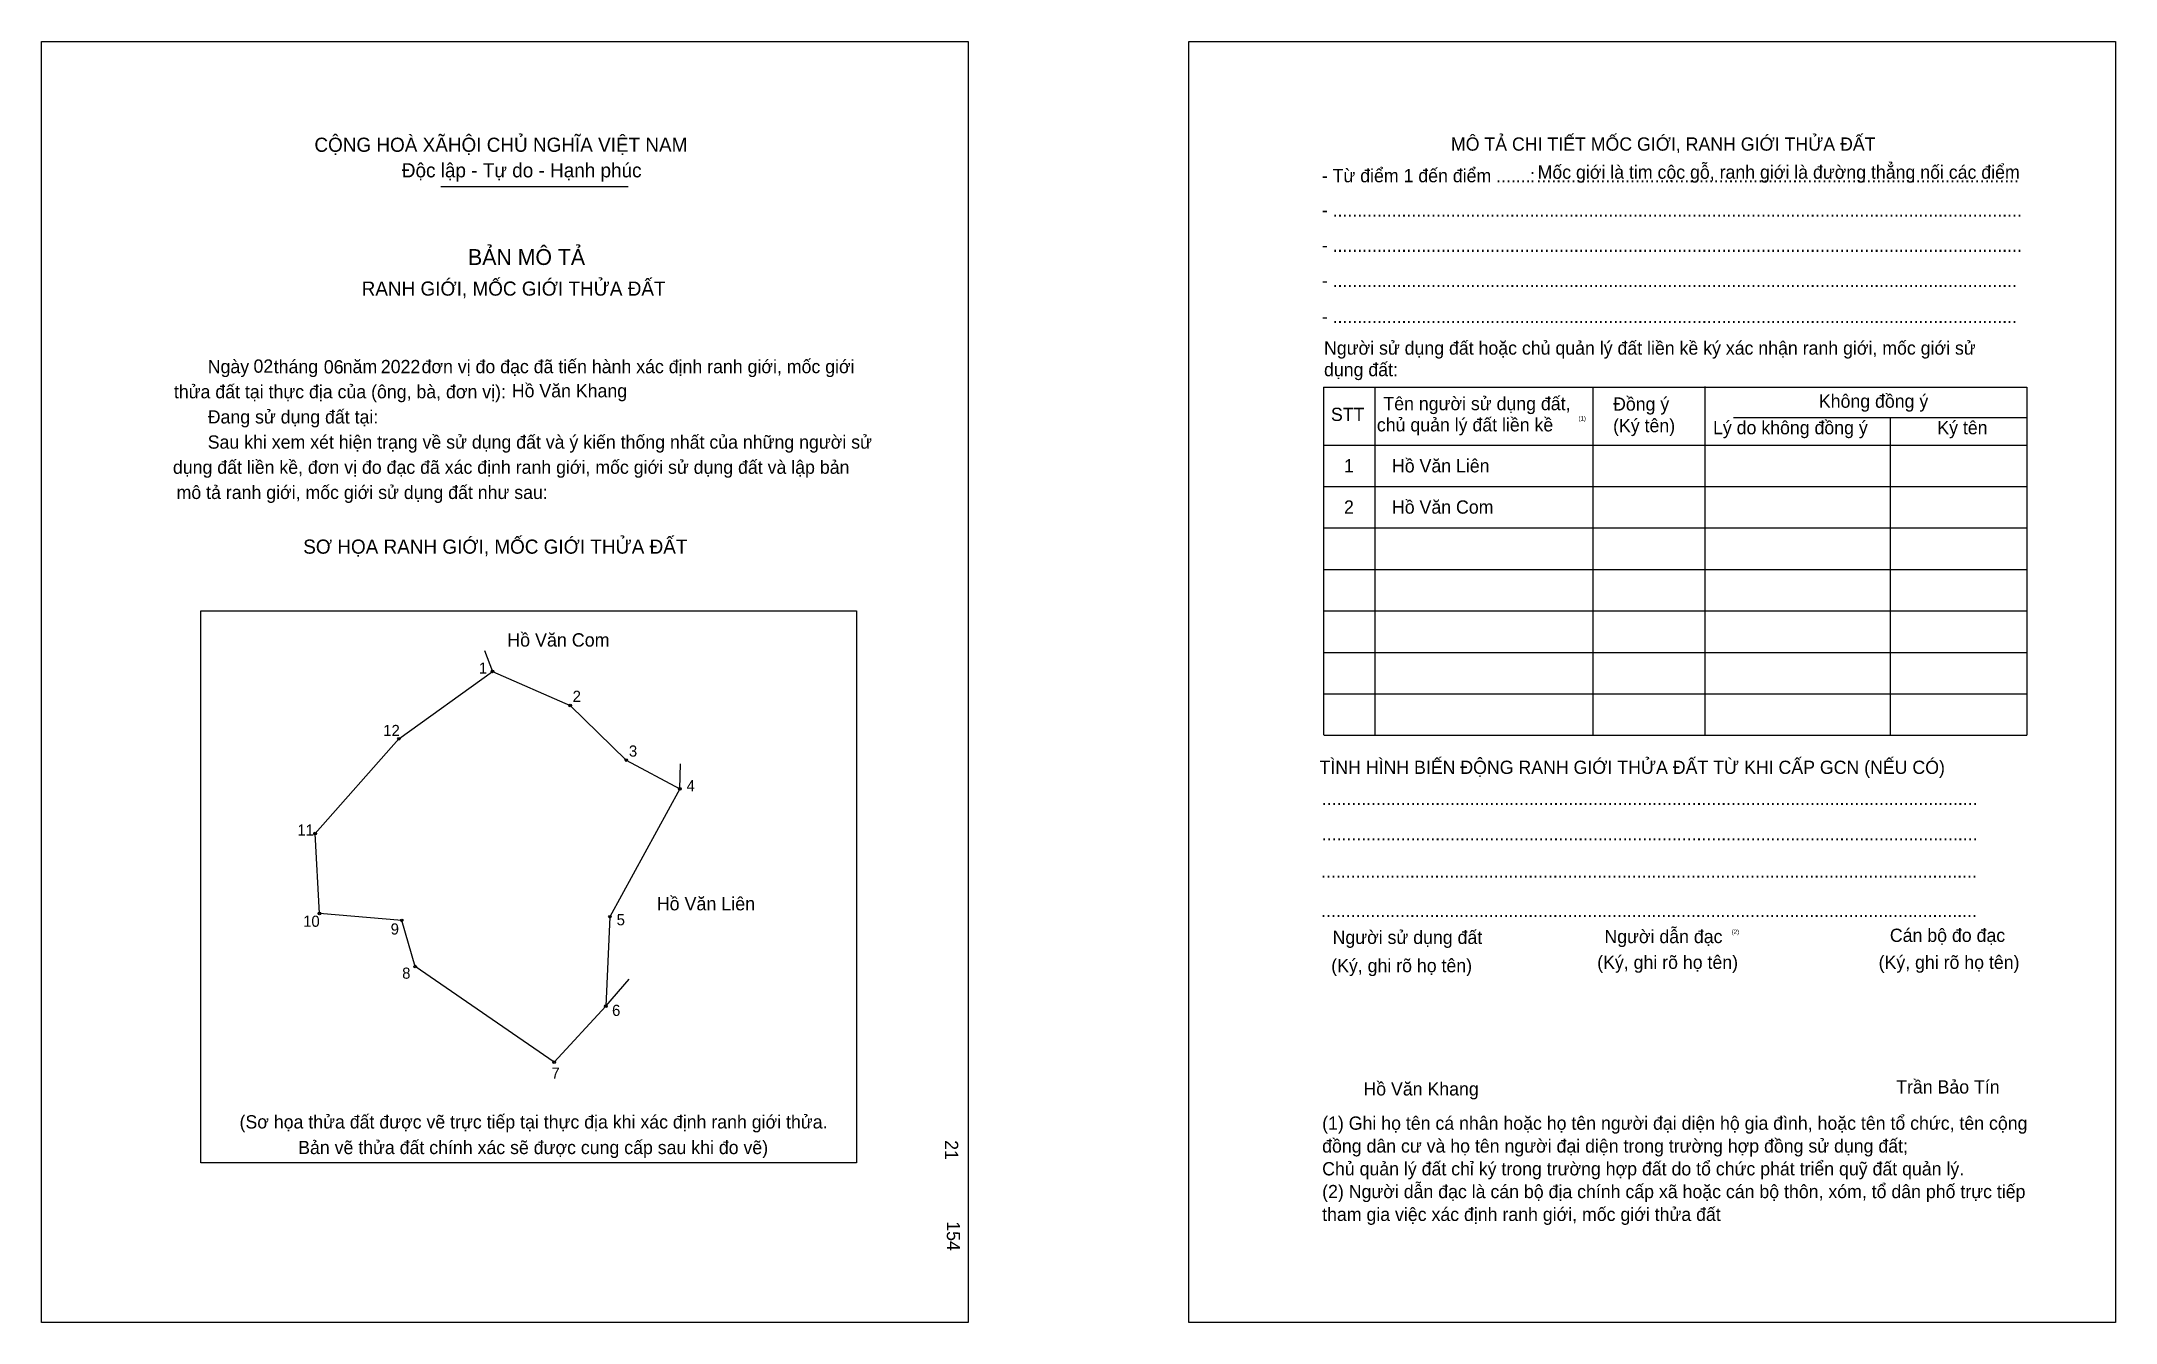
# Model space of a CAD drawing. Extents: x 548904 to 549728, y 1825244 to 1825753.
import ezdxf

# ---------------------------------------------------------------- set-up
doc = ezdxf.new("R2010")
doc.units = 0
for name, color, linetype in [('bmtKhungInTrang1', 7, 'Continuous'), ('bmtKhungInTrang2', 7, 'Continuous'), ('bmtNoiDung', 7, 'Continuous'), ('bmtTemplate', 7, 'Continuous'), ('CanhThua', 7, 'Continuous'), ('MocDinhThua', 7, 'Continuous'), ('RauThua', 7, 'Continuous'), ('SoHieuDinhThua', 7, 'Continuous'), ('TenChuLanCan', 7, 'Continuous')]:
    doc.layers.add(name, color=color, linetype=linetype)

msp = doc.modelspace()

# ---------------------------------------------------------------- linework, layer by layer
at = {"layer": 'bmtKhungInTrang1'}
msp.add_lwpolyline([(548903.56, 1825753.37), (549271.81, 1825753.37), (549271.81, 1825244.04), (548903.56, 1825244.04)], close=True, dxfattribs=at)
at = {"layer": 'bmtKhungInTrang2'}
msp.add_lwpolyline([(549359.62, 1825753.37), (549727.87, 1825753.37), (549727.87, 1825244.04), (549359.62, 1825244.04)], close=True, dxfattribs=at)
at = {"layer": 'bmtTemplate'}
for p, q in [((549062.25, 1825695.65), (549136.72, 1825695.65)), ((549433.5, 1825615.99), (549433.5, 1825477.53)), ((549520.12, 1825615.99), (549520.12, 1825477.53)), ((549564.69, 1825616.16), (549564.69, 1825477.53)), ((549692.61, 1825615.99), (549692.61, 1825477.53)), ((549575.99, 1825603.8), (549692.61, 1825603.8)), ((549413.3, 1825592.92), (549692.61, 1825592.92)), ((549413.3, 1825576.43), (549692.61, 1825576.43)), ((549413.3, 1825559.95), (549692.61, 1825559.95)), ((549413.3, 1825543.46), (549692.61, 1825543.46)), ((549413.3, 1825526.98), (549692.61, 1825526.98)), ((549413.3, 1825510.5), (549692.61, 1825510.5)), ((549413.3, 1825494.01), (549692.61, 1825494.01)), ((549413.3, 1825477.53), (549692.61, 1825477.53))]:
    msp.add_line(p, q, dxfattribs=at)
for points in [[(549413.12, 1825615.99), (549692.61, 1825615.99)], [(549413.12, 1825615.99), (549413.12, 1825477.53)], [(549638.25, 1825603.63), (549638.25, 1825477.53)]]:
    msp.add_lwpolyline(points, dxfattribs=at)
msp.add_lwpolyline([(548966.92, 1825307.48), (548966.92, 1825526.97), (549227.48, 1825526.97), (549227.48, 1825307.48)], close=True, dxfattribs=at)
at = {"layer": 'CanhThua'}
for p, q in [((549045.64, 1825476.16), (549082.79, 1825502.94)), ((549082.79, 1825502.94), (549113.75, 1825489.33)), ((549113.75, 1825489.33), (549136, 1825467.69)), ((549012.33, 1825438.43), (549045.64, 1825476.16)), ((549136, 1825467.69), (549157.29, 1825456.22)), ((549157.29, 1825456.22), (549129.5, 1825405.39)), ((549014.02, 1825406.67), (549012.33, 1825438.43)), ((549046.72, 1825403.94), (549014.02, 1825406.67)), ((549052.09, 1825385.54), (549046.72, 1825403.94)), ((549129.5, 1825405.39), (549127.83, 1825369.86)), ((549107.31, 1825347.58), (549052.09, 1825385.54)), ((549127.83, 1825369.86), (549107.31, 1825347.58))]:
    msp.add_line(p, q, dxfattribs=at)
at = {"layer": 'MocDinhThua'}
for centre in [(549082.79, 1825502.94), (549113.75, 1825489.33), (549045.64, 1825476.16), (549136, 1825467.69), (549157.29, 1825456.22), (549012.33, 1825438.43), (549014.02, 1825406.67), (549046.72, 1825403.94), (549129.5, 1825405.39), (549052.09, 1825385.54), (549127.83, 1825369.86), (549107.31, 1825347.58)]:
    msp.add_circle(centre, 0.531, dxfattribs=at)
at = {"layer": 'RauThua'}
for p, q in [((549079.69, 1825511.19), (549082.79, 1825502.94)), ((549157.29, 1825456.22), (549157.5, 1825466.16)), ((549127.83, 1825369.86), (549137.19, 1825380.61))]:
    msp.add_line(p, q, dxfattribs=at)

# ---------------------------------------------------------------- texts
at = {"layer": 'bmtNoiDung'}
for s, height, p in [('02', 5.269, (548987.83, 1825621.67)), ('06', 5.269, (549015.77, 1825621.38)), ('2022', 5.269, (549038.44, 1825621.49)), ('Hồ Văn Khang', 5.2689, (549090.49, 1825611.87)), ('1', 5.27, (549421.23, 1825582.04)), ('Hồ Văn Liên ', 5.2689, (549440.3, 1825582.04)), ('2', 5.27, (549421.23, 1825565.63)), ('Hồ Văn Com ', 5.2689, (549440.3, 1825565.63)), ('Hồ Văn Khang', 5.2689, (549428.95, 1825334.31))]:
    msp.add_text(s, height=height, dxfattribs=at).set_placement(p)
for s, p in [('21', (549262.64, 1825316.54)), ('154', (549263.39, 1825284.3))]:
    msp.add_text(s, height=5.269, rotation=270, dxfattribs=at).set_placement(p)
at = {"layer": 'bmtTemplate'}
for s, height, p in [('CỘNG HOÀ XÃHỘI CHỦ NGHĨA VIỆT NAM', 5.6202, (549012.04, 1825709.5)), ('MÔ TẢ CHI TIẾT MỐC GIỚI, RANH GIỚI THỬA ĐẤT', 5.2669, (549463.74, 1825709.95)), ('Độc lập - Tự do - Hạnh phúc', 5.6202, (549046.79, 1825699.34)), ('- Từ điểm 1 đến điểm .......', 5.2669, (549412.41, 1825697.39)), (':', 5.27, (549495.15, 1825697.39)), ('Mốc giới là tim cộc gỗ, ranh giới là đường thẳng nối các điểm', 5.2669, (549498.19, 1825698.79)), ('..................................................................................................', 5.2669, (549497.75, 1825697.39)), ('- ............................................................................................................................................', 5.2669, (549412.41, 1825683.74)), ('BẢN MÔ TẢ', 6.323, (549073.1, 1825664.51)), ('- ............................................................................................................................................', 5.2669, (549412.41, 1825669.73)), ('RANH GIỚI, MỐC GIỚI THỬA ĐẤT', 5.6202, (549030.82, 1825652.31)), ('- ...........................................................................................................................................', 5.2669, (549412.41, 1825655.72)), ('- ...........................................................................................................................................', 5.2669, (549412.41, 1825641.38)), ('Người sử dụng đất hoặc chủ quản lý đất liền kề ký xác nhận ranh giới, mốc giới sử', 5.2669, (549413.3, 1825628.85)), ('Ngày     tháng     năm         đơn vị đo đạc đã tiến hành xác định ranh giới, mốc giới ', 5.2689, (548969.64, 1825621.49)), ('dụng đất:', 5.267, (549413.3, 1825620.28)), ('thửa đất tại thực địa của (ông, bà, đơn vị):', 5.2689, (548956.2, 1825611.49)), ('Tên người sử dụng đất,', 5.2669, (549436.9, 1825606.77)), ('Đồng ý', 5.267, (549528.18, 1825606.6)), ('Không đồng ý', 5.2669, (549609.97, 1825607.75)), ('Đang sử dụng đất tại:', 5.2689, (548969.64, 1825601.48)), ('STT', 5.267, (549416.05, 1825602.48)), ('chủ quản lý đất liền kề', 5.2669, (549434.31, 1825598.34)), ('(1)', 1.756, (549514.42, 1825602.67)), ('(Ký tên)', 5.267, (549528.18, 1825598.03)), ('Lý do không đồng ý', 5.2669, (549567.91, 1825597.2)), ('Ký tên', 5.267, (549657.04, 1825597.2)), ('Sau khi xem xét hiện trạng về sử dụng đất và ý kiến thống nhất của những người sử ', 5.2689, (548969.64, 1825591.47)), ('dụng đất liền kề, đơn vị đo đạc đã xác định ranh giới, mốc giới sử dụng đất và lập bản', 5.2689, (548955.81, 1825581.47)), ('mô tả ranh giới, mốc giới sử dụng đất như sau:', 5.2689, (548957.26, 1825571.46)), ('SƠ HỌA RANH GIỚI, MỐC GIỚI THỬA ĐẤT', 5.6202, (549007.6, 1825549.72)), ('TÌNH HÌNH BIẾN ĐỘNG RANH GIỚI THỬA ĐẤT TỪ KHI CẤP GCN (NẾU CÓ)', 5.2669, (549411.52, 1825462.16)), ('.....................................................................................................................................', 5.2748, (549412.41, 1825449.76)), ('.....................................................................................................................................', 5.2748, (549412.41, 1825435.75)), ('.....................................................................................................................................', 5.2748, (549412.14, 1825420.92)), ('.....................................................................................................................................', 5.2748, (549412.14, 1825405.26)), ('Người sử dụng đất', 5.2669, (549416.7, 1825394.55)), ('Người dẫn đạc', 5.2669, (549524.73, 1825394.88)), ('(2)', 1.756, (549575.31, 1825398.51)), ('Cán bộ đo đạc', 5.2669, (549638.19, 1825395.37)), ('(Ký, ghi rõ họ tên)', 5.2669, (549416.16, 1825383.34)), ('(Ký, ghi rõ họ tên)', 5.2669, (549521.87, 1825384.66)), ('(Ký, ghi rõ họ tên)', 5.2669, (549633.72, 1825384.66)), ('Trần Bảo Tín', 5.2669, (549640.7, 1825335.09)), ('(Sơ họa thửa đất được vẽ trực tiếp tại thực địa khi xác định ranh giới thửa.', 5.2689, (548982.29, 1825321.19)), ('(1) Ghi họ tên cá nhân hoặc họ tên người đại diện hộ gia đình, hoặc tên tổ chức, tên cộng', 5.2669, (549412.56, 1825320.69)), ('Bản vẽ thửa đất chính xác sẽ được cung cấp sau khi đo vẽ)', 5.2689, (549005.58, 1825311.01)), ('đồng dân cư và họ tên người đại diện trong trường hợp đồng sử dụng đất;', 5.2669, (549412.56, 1825311.62)), ('Chủ quản lý đất chỉ ký trong trường hợp đất do tổ chức phát triển quỹ đất quản lý.', 5.2669, (549412.56, 1825302.55)), ('(2) Người dẫn đạc là cán bộ địa chính cấp xã hoặc cán bộ thôn, xóm, tổ dân phố trực tiếp', 5.2669, (549412.56, 1825293.49)), ('tham gia việc xác định ranh giới, mốc giới thửa đất', 5.2669, (549412.56, 1825284.42))]:
    msp.add_text(s, height=height, dxfattribs=at).set_placement(p)
at = {"layer": 'SoHieuDinhThua'}
for s, height, p in [('1', 4.43, (549077.4, 1825502.01)), ('2', 4.43, (549114.67, 1825490.79)), ('12', 4.427, (549039.39, 1825477.23)), ('3', 4.43, (549137.04, 1825469.04)), ('4', 4.43, (549159.96, 1825455.26)), ('11', 4.427, (549005.28, 1825437.67)), ('10', 4.427, (549007.55, 1825401.37)), ('9', 4.43, (549042.34, 1825398.3)), ('5', 4.43, (549132.16, 1825401.98)), ('8', 4.43, (549046.92, 1825380.73)), ('6', 4.43, (549130.33, 1825365.94)), ('7', 4.43, (549106.23, 1825340.97))]:
    msp.add_text(s, height=height, dxfattribs=at).set_placement(p)
at = {"layer": 'TenChuLanCan'}
for s, height, p in [('Hồ Văn Com', 5.312, (549088.67, 1825512.78)), ('Hồ Văn Liên', 5.3121, (549148.09, 1825407.92))]:
    msp.add_text(s, height=height, dxfattribs=at).set_placement(p)

doc.saveas('drawing.dxf')
